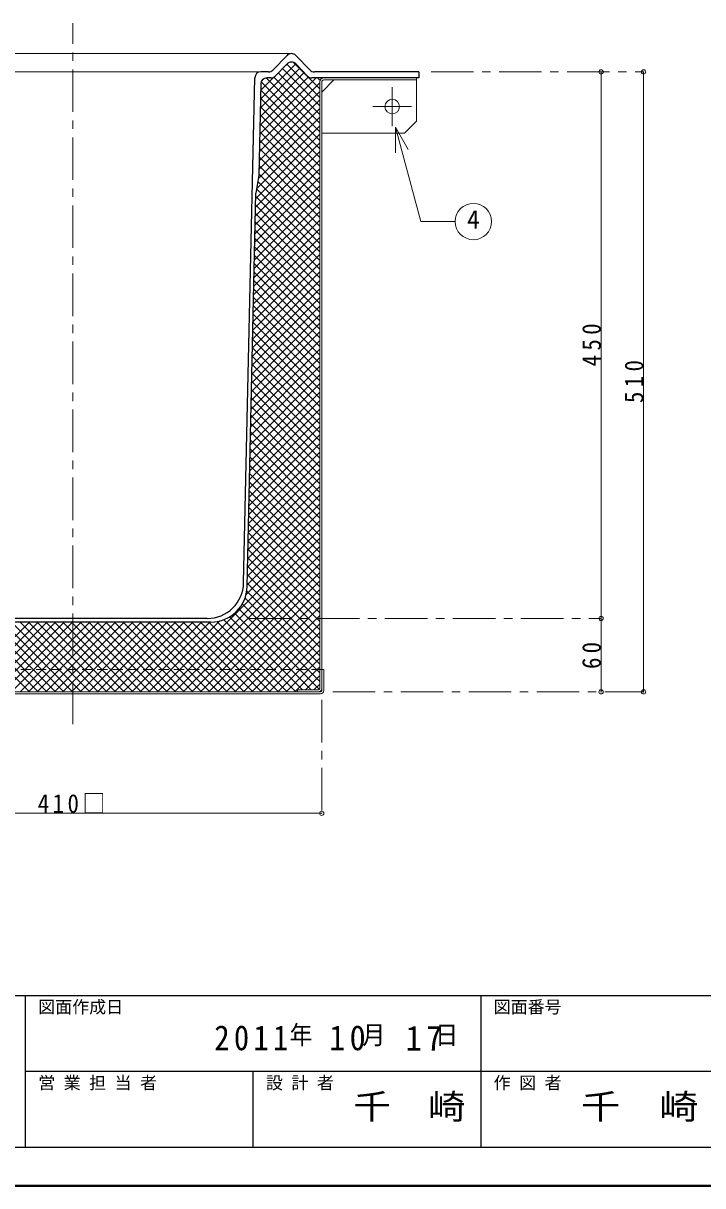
# Model space of a CAD drawing. Units: millimetres at full size, sheet at 1:7. Extents: x -1486 to 1349, y -951 to 1016.
# Drawn here: x -109 to 450, y -951 to 6 of the extents above; entities that cross this region are included whole.
import ezdxf
from ezdxf.enums import TextEntityAlignment as Align

# ---------------------------------------------------------------- set-up
doc = ezdxf.new("R2010")
doc.units = ezdxf.units.MM
doc.header["$LTSCALE"] = 7
doc.header["$PDMODE"] = 32
doc.header["$PDSIZE"] = 3.5
doc.linetypes.add('CHAIN1', pattern=[8, 5, -1, 1, -1])
doc.linetypes.add('DASHED1', pattern=[1.8, 1.2, -0.6])
doc.layers.add('0-0', color=4, linetype='Continuous', lineweight=9)
doc.styles.add('ＭＳ ゴシック', font='')
doc.styles.get('ＭＳ ゴシック').set_extended_font_data('MS Gothic')

msp = doc.modelspace()

# ---------------------------------------------------------------- linework, layer by layer
at = {"layer": '0-0', "linetype": 'CHAIN1'}
for p, q in [((-68.461, -570.661), (-68.461, 6.339)), ((226.539, -33.661), (401.539, -33.661)), ((194.539, -78.261), (194.539, -46.261)), ((178.539, -62.261), (210.539, -62.261)), ((76.539, -483.661), (366.539, -483.661)), ((145.539, -544.061), (401.539, -544.061)), ((136.539, -550.661), (136.539, -644.061))]:
    msp.add_line(p, q, dxfattribs=at)
at = {"layer": '0-0'}
for p, q in [((-248.461, -18.661), (111.539, -18.661)), ((86.039, -56.224), (115.106, -27.157)), ((105.039, -30.153), (108.506, -26.686)), ((107.691, -27.444), (134.939, -54.693)), ((113.297, -25.98), (134.939, -47.622)), ((-223.351, -33.661), (86.429, -33.661)), ((85.557, -77.919), (125.672, -37.804)), ((85.718, -70.687), (122.102, -34.303)), ((85.878, -63.456), (118.604, -30.73)), ((86.2, -48.992), (97.352, -37.84)), ((97.054, -38.021), (134.939, -75.906)), ((100.694, -34.59), (134.939, -68.835)), ((104.192, -31.017), (134.939, -61.764)), ((366.539, -483.661), (366.539, -33.661)), ((401.539, -33.661), (401.539, -544.061)), ((85.235, -92.383), (134.939, -42.679)), ((85.396, -85.151), (131.886, -38.661)), ((86.682, -41.791), (134.939, -90.048)), ((87.031, -41.089), (88.748, -39.372)), ((90.666, -38.704), (134.939, -82.977)), ((133.049, -38.661), (135.138, -40.75)), ((146.539, -40.261), (136.539, -50.261)), ((214.539, -74.261), (214.539, -40.261)), ((84.914, -106.846), (134.939, -56.821)), ((85.075, -99.614), (134.939, -49.75)), ((86.059, -55.31), (134.939, -104.19)), ((86.213, -48.393), (134.939, -97.119)), ((84.753, -114.078), (134.939, -63.892)), ((85.906, -62.228), (134.939, -111.261)), ((84.174, -121.728), (134.939, -70.963)), ((85.598, -76.062), (134.939, -125.403)), ((85.752, -69.145), (134.939, -118.332)), ((214.539, -74.261), (204.539, -84.261)), ((82.225, -137.819), (134.939, -85.105)), ((82.871, -130.102), (134.939, -78.034)), ((85.444, -82.98), (134.939, -132.475)), ((204.539, -84.261), (136.539, -84.261)), ((82.065, -145.051), (134.939, -92.176)), ((85.291, -89.897), (134.939, -139.546)), ((81.904, -152.283), (134.939, -99.247)), ((84.983, -103.732), (134.939, -153.688)), ((85.137, -96.815), (134.939, -146.617)), ((81.582, -166.746), (134.939, -113.39)), ((81.743, -159.515), (134.939, -106.319)), ((84.829, -110.649), (134.939, -160.759)), ((81.422, -173.978), (134.939, -120.461)), ((83.85, -123.812), (134.939, -174.901)), ((84.676, -117.567), (134.939, -167.83)), ((81.261, -181.21), (134.939, -127.532)), ((82.898, -129.931), (134.939, -181.972)), ((80.94, -195.673), (134.939, -141.674)), ((81.1, -188.442), (134.939, -134.603)), ((82.104, -143.279), (134.939, -196.114)), ((82.258, -136.362), (134.939, -189.043)), ((80.779, -202.905), (134.939, -148.745)), ((81.95, -150.196), (134.939, -203.185)), ((80.618, -210.137), (134.939, -155.816)), ((81.796, -157.114), (134.939, -210.256)), ((80.297, -224.601), (134.939, -169.958)), ((80.457, -217.369), (134.939, -162.887)), ((81.489, -170.948), (134.939, -224.398)), ((81.643, -164.031), (134.939, -217.327)), ((80.136, -231.832), (134.939, -177.029)), ((81.335, -177.866), (134.939, -231.47)), ((79.815, -246.296), (134.939, -191.171)), ((79.975, -239.064), (134.939, -184.1)), ((81.182, -184.783), (134.939, -238.541)), ((79.654, -253.528), (134.939, -198.242)), ((80.874, -198.618), (134.939, -252.683)), ((81.028, -191.7), (134.939, -245.612)), ((79.493, -260.759), (134.939, -205.313)), ((80.72, -205.535), (134.939, -259.754)), ((79.172, -275.223), (134.939, -219.456)), ((79.333, -267.991), (134.939, -212.385)), ((80.413, -219.37), (134.939, -273.896)), ((80.567, -212.452), (134.939, -266.825)), ((79.011, -282.455), (134.939, -226.527)), ((80.259, -226.287), (134.939, -280.967)), ((78.85, -289.686), (134.939, -233.598)), ((80.106, -233.204), (134.939, -288.038)), ((78.529, -304.15), (134.939, -247.74)), ((78.69, -296.918), (134.939, -240.669)), ((79.798, -247.039), (134.939, -302.18)), ((79.952, -240.122), (134.939, -295.109)), ((78.368, -311.382), (134.939, -254.811)), ((79.644, -253.957), (134.939, -309.251)), ((78.208, -318.614), (134.939, -261.882)), ((79.337, -267.791), (134.939, -323.393)), ((79.491, -260.874), (134.939, -316.322)), ((77.886, -333.077), (134.939, -276.024)), ((78.047, -325.845), (134.939, -268.953)), ((79.183, -274.709), (134.939, -330.464)), ((77.725, -340.309), (134.939, -283.095)), ((79.03, -281.626), (134.939, -337.536)), ((77.565, -347.541), (134.939, -290.166)), ((78.722, -295.461), (134.939, -351.678)), ((78.876, -288.543), (134.939, -344.607)), ((77.243, -362.004), (134.939, -304.308)), ((77.404, -354.772), (134.939, -297.237)), ((78.568, -302.378), (134.939, -358.749)), ((77.083, -369.236), (134.939, -311.38)), ((78.415, -309.295), (134.939, -365.82)), ((76.922, -376.468), (134.939, -318.451)), ((78.107, -323.13), (134.939, -379.962)), ((78.261, -316.213), (134.939, -372.891)), ((76.601, -390.931), (134.939, -332.593)), ((76.761, -383.7), (134.939, -325.522)), ((77.953, -330.047), (134.939, -387.033)), ((76.44, -398.163), (134.939, -339.664)), ((77.646, -343.882), (134.939, -401.175)), ((77.8, -336.965), (134.939, -394.104)), ((76.118, -412.627), (134.939, -353.806)), ((76.279, -405.395), (134.939, -346.735)), ((77.492, -350.799), (134.939, -408.246)), ((75.958, -419.858), (134.939, -360.877)), ((77.339, -357.717), (134.939, -415.317)), ((75.797, -427.09), (134.939, -367.948)), ((77.031, -371.551), (134.939, -429.459)), ((77.185, -364.634), (134.939, -422.388)), ((75.476, -441.554), (134.939, -382.09)), ((75.636, -434.322), (134.939, -375.019)), ((76.877, -378.469), (134.939, -436.53)), ((75.315, -448.786), (134.939, -389.161)), ((76.57, -392.304), (134.939, -450.673)), ((76.724, -385.386), (134.939, -443.602)), ((75.154, -456.017), (134.939, -396.232)), ((76.416, -399.221), (134.939, -457.744)), ((1.253, -544.061), (134.939, -410.374)), ((74.214, -464.029), (134.939, -403.303)), ((76.263, -406.138), (134.939, -464.815)), ((8.324, -544.061), (134.939, -417.446)), ((75.955, -419.973), (134.939, -478.957)), ((76.109, -413.056), (134.939, -471.886)), ((15.395, -544.061), (134.939, -424.517)), ((75.801, -426.89), (134.939, -486.028)), ((22.466, -544.061), (134.939, -431.588)), ((29.537, -544.061), (134.939, -438.659)), ((75.648, -433.808), (134.939, -493.099)), ((36.608, -544.061), (134.939, -445.73)), ((75.34, -447.642), (134.939, -507.241)), ((75.494, -440.725), (134.939, -500.17)), ((43.679, -544.061), (134.939, -452.801)), ((75.187, -454.56), (134.939, -514.312)), ((50.75, -544.061), (134.939, -459.872)), ((57.821, -544.061), (134.939, -466.943)), ((73.345, -466.861), (134.939, -528.454)), ((74.783, -461.227), (134.939, -521.383)), ((64.893, -544.061), (134.939, -474.014)), ((68.193, -475.85), (134.575, -542.232)), ((71.099, -471.685), (134.939, -535.525)), ((-161.413, -486.661), (-104.013, -544.061)), ((-161.382, -544.061), (-103.982, -486.661)), ((-154.342, -486.661), (-96.942, -544.061)), ((-154.311, -544.061), (-96.911, -486.661)), ((-147.271, -486.661), (-89.871, -544.061)), ((-147.24, -544.061), (-89.84, -486.661)), ((-140.2, -486.661), (-82.8, -544.061)), ((-140.168, -544.061), (-82.768, -486.661)), ((-133.129, -486.661), (-75.729, -544.061)), ((-133.097, -544.061), (-75.697, -486.661)), ((-126.058, -486.661), (-68.658, -544.061)), ((-126.026, -544.061), (-68.626, -486.661)), ((-118.987, -486.661), (-61.587, -544.061)), ((-118.955, -544.061), (-61.555, -486.661)), ((-111.916, -486.661), (-54.516, -544.061)), ((-111.884, -544.061), (-54.484, -486.661)), ((-104.844, -486.661), (-47.444, -544.061)), ((-104.813, -544.061), (-47.413, -486.661)), ((-97.773, -486.661), (-40.373, -544.061)), ((-97.742, -544.061), (-40.342, -486.661)), ((-90.702, -486.661), (-33.302, -544.061)), ((-90.671, -544.061), (-33.271, -486.661)), ((-83.631, -486.661), (-26.231, -544.061)), ((-83.6, -544.061), (-26.2, -486.661)), ((-76.56, -486.661), (-19.16, -544.061)), ((-76.529, -544.061), (-19.129, -486.661)), ((-69.489, -486.661), (-12.089, -544.061)), ((-69.458, -544.061), (-12.058, -486.661)), ((-62.418, -486.661), (-5.018, -544.061)), ((-62.387, -544.061), (-4.987, -486.661)), ((-55.347, -486.661), (2.053, -544.061)), ((-55.316, -544.061), (2.084, -486.661)), ((-48.276, -486.661), (9.124, -544.061)), ((-48.245, -544.061), (9.155, -486.661)), ((-41.205, -486.661), (16.195, -544.061)), ((-41.174, -544.061), (16.226, -486.661)), ((-34.134, -486.661), (23.266, -544.061)), ((-34.102, -544.061), (23.298, -486.661)), ((-27.063, -486.661), (30.337, -544.061)), ((-27.031, -544.061), (30.369, -486.661)), ((-19.992, -486.661), (37.408, -544.061)), ((-19.96, -544.061), (37.44, -486.661)), ((-12.921, -486.661), (44.479, -544.061)), ((-12.889, -544.061), (44.511, -486.661)), ((-5.85, -486.661), (51.55, -544.061)), ((-5.818, -544.061), (52.501, -485.742)), ((1.222, -486.661), (58.622, -544.061)), ((8.293, -486.661), (65.693, -544.061)), ((15.364, -486.661), (72.764, -544.061)), ((22.435, -486.661), (79.835, -544.061)), ((29.506, -486.661), (86.906, -544.061)), ((36.577, -486.661), (93.977, -544.061)), ((43.648, -486.661), (101.048, -544.061)), ((50.275, -486.217), (108.119, -544.061)), ((55.821, -484.692), (115.19, -544.061)), ((60.579, -482.378), (120.661, -542.461)), ((64.685, -479.414), (127.732, -542.461)), ((71.964, -544.061), (134.939, -481.085)), ((366.539, -544.061), (366.539, -483.661)), ((79.035, -544.061), (134.939, -488.156)), ((86.106, -544.061), (134.939, -495.227)), ((93.177, -544.061), (134.939, -502.298)), ((100.248, -544.061), (134.939, -509.369)), ((107.319, -544.061), (134.939, -516.44)), ((114.39, -544.061), (134.939, -523.512)), ((123.061, -542.461), (134.939, -530.583)), ((130.132, -542.461), (134.939, -537.654)), ((-273.461, -644.061), (136.539, -644.061))]:
    msp.add_line(p, q, dxfattribs=at)
at = {"layer": '0-0', "color": 5, "lineweight": 25}
for p, q in [((96.221, -32.159), (107.966, -20.163)), ((107.966, -27.163), (98.179, -37.159)), ((126.857, -32.159), (115.112, -20.163)), ((124.899, -37.159), (115.112, -27.163)), ((92.649, -33.661), (86.429, -33.661)), ((216.539, -33.661), (130.43, -33.661)), ((216.539, -33.661), (216.539, -38.661)), ((72.191, -454.327), (81.43, -38.55)), ((86.321, -43.55), (84.651, -118.661)), ((94.607, -38.661), (91.319, -38.661)), ((216.539, -38.661), (128.471, -38.661)), ((84.651, -118.661), (82.318, -133.661)), ((75.125, -457.327), (82.318, -133.661)), ((45.132, -486.661), (-182.054, -486.661)), ((42.198, -483.661), (-179.12, -483.661))]:
    msp.add_line(p, q, dxfattribs=at)
at = {"layer": '0-0', "color": 7, "lineweight": 18}
for p, q in [((134.939, -541.461), (134.939, -41.861)), ((136.539, -41.861), (136.539, -543.061)), ((214.539, -40.261), (138.139, -40.261)), ((214.539, -38.661), (214.539, -40.261)), ((197.218, -79.29), (207.718, -97.476)), ((197.218, -79.29), (197.218, -100.29)), ((136.539, -525.661), (138.139, -525.661)), ((138.139, -543.061), (138.139, -525.661)), ((-272.461, -544.061), (135.539, -544.061)), ((-272.461, -545.661), (135.539, -545.661))]:
    msp.add_line(p, q, dxfattribs=at)
at = {"layer": '0-0', "linetype": 'DASHED1'}
msp.add_line((136.539, -525.661), (-273.461, -525.661), dxfattribs=at)
at = {"layer": '0-0', "color": 6, "lineweight": 25}
for p, q in [((-1454.461, -794.161), (1317.539, -794.161)), ((-107.461, -919.161), (-107.461, -794.161)), ((267.539, -794.161), (267.539, -919.161)), ((1317.539, -856.661), (-107.461, -856.661)), ((80.039, -919.161), (80.039, -856.661)), ((1317.539, -919.161), (-1454.461, -919.161))]:
    msp.add_line(p, q, dxfattribs=at)
at = {"layer": '0-0', "color": 1, "lineweight": 40}
msp.add_line((1349.039, -950.661), (-1485.961, -950.661), dxfattribs=at)
at = {"layer": '0-0', "color": 7, "lineweight": 18}
for points in [[(197.218, -79.29), (218.014, -156.9), (246.413, -156.9)], [(133.939, -542.461), (116.539, -542.461), (116.539, -544.061)]]:
    msp.add_lwpolyline(points, dxfattribs=at)
at = {"layer": '0-0'}
msp.add_circle((194.539, -62.261), 6, dxfattribs=at)
at = {"layer": '0-0', "color": 7, "lineweight": 18}
msp.add_circle((261.413, -156.9), 15, dxfattribs=at)
at = {"layer": '0-0', "color": 5, "lineweight": 25}
for centre, radius, start, end in [((111.539, -23.661), 5, 44.3947, 135.6053), ((111.539, -30.661), 5, 44.3947, 135.6053), ((86.429, -38.661), 5, 90, 178.72697), ((92.649, -28.661), 5, 270, 315.6053), ((94.607, -33.661), 5, 270, 315.6053), ((128.471, -33.661), 5, 224.3947, 270), ((130.43, -28.661), 5, 224.3947, 270), ((91.319, -43.661), 5, 90, 178.72697), ((42.198, -453.661), 30, 270, 358.72697), ((45.132, -456.661), 30, 270, 358.72697)]:
    msp.add_arc(centre, radius, start, end, dxfattribs=at)
at = {"layer": '0-0', "color": 7, "lineweight": 18}
for centre, radius, start, end in [((138.139, -41.861), 3.2, 90, 180), ((138.139, -41.861), 1.6, 90, 180), ((133.939, -541.461), 1, 270, 0), ((133.939, -541.461), 2.6, 270, 0), ((135.539, -543.061), 1, 270, 0), ((135.539, -543.061), 2.6, 270, 0)]:
    msp.add_arc(centre, radius, start, end, dxfattribs=at)
at = {"layer": '0-0'}
for p in [(366.539, -33.661), (401.539, -33.661), (366.539, -483.661), (366.539, -544.061), (401.539, -544.061), (136.539, -644.061)]:
    msp.add_point(p, dxfattribs=at)

# ---------------------------------------------------------------- texts
at = {"layer": '0-0', "color": 7, "style": 'ＭＳ ゴシック'}
for s, height, p in [('4', 15.4, (256.163, -167.4)), ('図面作成日', 10.26, (-96.961, -811.661)), ('図面番号', 10.26, (278.039, -811.661)), ('営 業 担 当 者', 10.26, (-96.961, -874.161)), ('設 計 者', 10.26, (90.539, -874.161)), ('作 図 者', 10.26, (278.039, -874.161))]:
    msp.add_text(s, height=height, dxfattribs=at).set_placement(p, align=Align.BOTTOM_LEFT)
for width, p in [(1.1, (162.539, -901.911)), (1.15, (350.039, -901.911))]:
    msp.add_text('千\u3000崎', height=20.53, dxfattribs=dict(at, width=width)).set_placement(p, align=Align.BOTTOM_LEFT)
at = {"layer": '0-0', "color": 7, "char_height": 15.4, "attachment_point": 7, "rotation": 90, "style": 'ＭＳ ゴシック'}
for s, insert in [('\\T1.38;\\W0.9;450', (366.539, -276.161)), ('\\T1.38;\\W0.9;510', (401.539, -306.361)), ('\\T1.36;\\W0.9;60', (366.539, -525.236))]:
    msp.add_mtext(s, dxfattribs=dict(at, insert=insert))
at = {"layer": '0-0', "color": 7, "attachment_point": 7, "style": 'ＭＳ ゴシック'}
for s, insert, char_height in [('\\T1.3;\\W0.9;410□', (-97.336, -644.061), 15.4), ('\\T1.28;\\W0.9;2011', (48.089, -839.411), 20.53), ('\\T1.27;\\W0.9;年\\~\\~\\~月\\~\\~\\~日', (110.039, -835.911), 15.4), ('\\T1.27;\\W0.95;10', (142.589, -839.411), 20.53), ('\\T1.27;\\W0.95;17', (205.589, -839.411), 20.53)]:
    msp.add_mtext(s, dxfattribs=dict(at, insert=insert, char_height=char_height))

doc.saveas('drawing.dxf')
